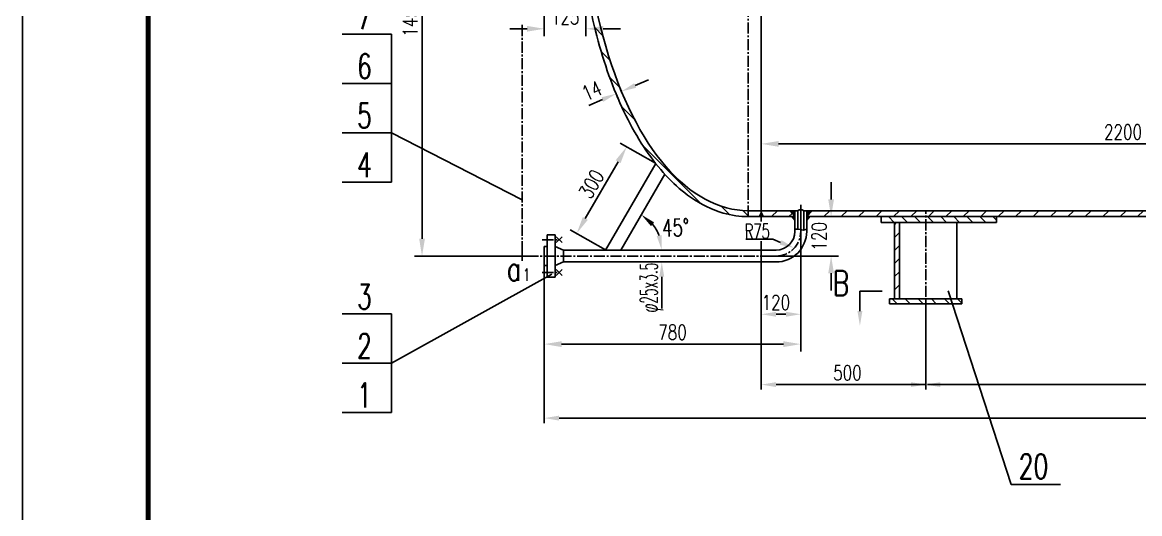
# Model space of a CAD drawing. Extents: x 635 to 1476, y -3 to 591.
# Drawn here: x 634.8 to 861.3, y 294.1 to 393.7 of the extents above; entities that cross this region are included whole.
import ezdxf

# ---------------------------------------------------------------- set-up
doc = ezdxf.new("R2010")
doc.units = 0
doc.header["$LTSCALE"] = 3
doc.header["$MEASUREMENT"] = 0
doc.linetypes.add('CENTER', pattern=[2, 1.25, -0.25, 0.25, -0.25])
doc.linetypes.add('CENTER2', pattern=[1.125, 0.75, -0.125, 0.125, -0.125])
doc.layers.get('0').update_dxf_attribs({"linetype": 'CONTINUOUS'})
doc.layers.get('DEFPOINTS').update_dxf_attribs({"linetype": 'CONTINUOUS'})
for name, color, linetype in [('1', 21, 'CONTINUOUS'), ('2', 253, 'CONTINUOUS'), ('3', 2, 'CENTER'), ('BORDER', 7, 'CONTINUOUS')]:
    doc.layers.add(name, color=color, linetype=linetype)
doc.styles.add('HZTXT', font='romans', dxfattribs={"width": 0.75, "bigfont": 'HZTXT'})
doc.dimstyles.new('A', dxfattribs={"dimtxt": 3.5, "dimasz": 3.5, "dimexe": 1.5, "dimexo": 0.0625, "dimgap": 0.09, "dimtad": 1, "dimdec": 4, "dimzin": 0, "dimdsep": 46, "dimtxsty": 'HZTXT', "dimcen": 0.09, "dimclrd": 3, "dimclre": 3, "dimclrt": 3, "dimadec": 0, "dimazin": 0, "dimtol": 1, "dimtp": 2, "dimtm": 2, "dimtfac": 0.571429, "dimtdec": 4, "dimtix": 1, "dimtofl": 0, "dimtmove": 2, "dimatfit": 3, "dimfxl": 0, "dimtolj": 1, "dimtzin": 0, "dimarcsym": 0})
pattern_1 = [(45, (-3348.6497, 747.9967), (-1.767767, 1.767767), [])]
pattern_2 = [(45, (-3565.553011, 742.281037), (-0.008838834765, 0.008838834765), [])]
pattern_3 = [(135, (-3348.6497, 747.9967), (-1.3258252, -1.3258252), [])]

# ---------------------------------------------------------------- blocks, each defined once
blk = doc.blocks.new('*D100')
at = {"layer": '1', "lineweight": -2}
for p, q in [((792.62, 351.25), (792.62, 326.95)), ((740.62, 346.18), (740.62, 326.95)), ((789.12, 328.45), (744.12, 328.45))]:
    blk.add_line(p, q, dxfattribs=at)
at = {"layer": '1'}
for points in [[(744.12, 329.03), (744.12, 327.86), (740.62, 328.45)], [(789.12, 329.03), (789.12, 327.86), (792.62, 328.45)]]:
    blk.add_solid(points, dxfattribs=at)
at = {"layer": 'DEFPOINTS', "color": 0}
for p in [(792.62, 351.31), (740.62, 346.25), (740.62, 328.45)]:
    blk.add_point(p, dxfattribs=at)
at = {"layer": '1', "insert": (766.62, 330.85), "char_height": 3, "attachment_point": 5, "style": 'HZTXT'}
blk.add_mtext('\\A1;780', dxfattribs=at)
blk = doc.blocks.new('*D95')
at = {"layer": '1', "lineweight": -2}
for p, q in [((784.62, 363.05), (784.62, 370.55)), ((931.29, 363.05), (931.29, 370.55)), ((927.79, 369.05), (788.12, 369.05))]:
    blk.add_line(p, q, dxfattribs=at)
at = {"layer": '1'}
for points in [[(788.12, 369.63), (788.12, 368.47), (784.62, 369.05)], [(927.79, 369.63), (927.79, 368.47), (931.29, 369.05)]]:
    blk.add_solid(points, dxfattribs=at)
at = {"layer": 'DEFPOINTS', "color": 0}
for p in [(784.62, 369.05), (784.62, 362.99), (931.29, 362.99)]:
    blk.add_point(p, dxfattribs=at)
at = {"layer": '1', "insert": (857.96, 371.45), "char_height": 3, "attachment_point": 5, "style": 'HZTXT'}
blk.add_mtext('\\A1;2200', dxfattribs=at)
blk = doc.blocks.new('*D94')
at = {"layer": '1', "lineweight": -2}
for p, q in [((736.1, 442.97), (714.33, 442.97)), ((715.83, 349.81), (715.83, 439.47)), ((736.1, 346.31), (714.33, 346.31))]:
    blk.add_line(p, q, dxfattribs=at)
at = {"layer": '1'}
for points in [[(715.25, 439.47), (716.42, 439.47), (715.83, 442.97)], [(715.25, 349.81), (716.42, 349.81), (715.83, 346.31)]]:
    blk.add_solid(points, dxfattribs=at)
at = {"layer": 'DEFPOINTS', "color": 0}
for p in [(715.83, 442.97), (736.16, 442.97), (736.16, 346.31)]:
    blk.add_point(p, dxfattribs=at)
at = {"layer": '1', "insert": (713.43, 394.64), "char_height": 3, "attachment_point": 5, "rotation": 90, "style": 'HZTXT'}
blk.add_mtext('\\A1;1450', dxfattribs=at)
blk = doc.blocks.new('*D101')
at = {"layer": '1', "lineweight": -2}
for p, q in [((763.15, 365.11), (756.03, 369.22)), ((748.94, 353.93), (755.58, 365.44)), ((753.01, 347.54), (745.89, 351.65))]:
    blk.add_line(p, q, dxfattribs=at)
at = {"layer": '1'}
for points in [[(755.08, 365.73), (756.09, 365.15), (757.33, 368.47)], [(748.43, 354.22), (749.44, 353.64), (747.19, 350.9)]]:
    blk.add_solid(points, dxfattribs=at)
at = {"layer": 'DEFPOINTS', "color": 0}
for p in [(757.33, 368.47), (763.21, 365.08), (753.06, 347.51)]:
    blk.add_point(p, dxfattribs=at)
at = {"layer": '1', "insert": (750.18, 360.88), "char_height": 3, "attachment_point": 5, "rotation": 60, "style": 'HZTXT'}
blk.add_mtext('\\A1;300', dxfattribs=at)
blk = doc.blocks.new('*D93')
at = {"layer": '1', "lineweight": -2}
for p, q in [((740.62, 403.23), (740.62, 390.89)), ((749.07, 401.33), (749.07, 390.89)), ((737.12, 392.39), (733.62, 392.39)), ((752.57, 392.39), (756.07, 392.39))]:
    blk.add_line(p, q, dxfattribs=at)
at = {"layer": '1'}
for points in [[(737.12, 392.98), (737.12, 391.81), (740.62, 392.39)], [(752.57, 392.98), (752.57, 391.81), (749.07, 392.39)]]:
    blk.add_solid(points, dxfattribs=at)
at = {"layer": 'DEFPOINTS', "color": 0}
for p in [(740.62, 403.29), (749.07, 401.39), (740.62, 392.39)]:
    blk.add_point(p, dxfattribs=at)
at = {"layer": '1', "insert": (744.85, 394.79), "char_height": 3, "attachment_point": 5, "style": 'HZTXT'}
blk.add_mtext('\\A1;125', dxfattribs=at)

msp = doc.modelspace()

# ---------------------------------------------------------------- hatches: boundary and pattern name
at = {"layer": '1', "linetype": 'ByBlock'}
h = msp.add_hatch(dxfattribs=at)
h.set_pattern_fill('ANSI31', color=256, scale=20, angle=90, style=0)
h.set_pattern_definition([(135, (-3348.6497, 747.9967), (-1.767767, -1.767767), [])])
edge = h.paths.add_edge_path()
edge.add_ellipse((781.95605, 422.17861), major_axis=(0, 66.67), ratio=0.499975001, start_angle=0, end_angle=69.8284129, ccw=False)
edge.add_line((781.95605, 488.84861), (781.95605, 490.04861))
edge.add_spline(control_points=[(781.95605, 490.04861), (780.24219, 490.04861), (778.52871, 489.80092), (775.15598, 488.82353), (773.49689, 488.0944), (769.48573, 485.71975), (767.19018, 483.80075), (765.0373, 481.43917)], knot_values=[0, 0, 0, 0, 0.143886998, 0.143886998, 0.287773996, 0.287773996, 0.50175085, 0.50175085, 0.50175085, 0.50175085], degree=3, periodic=0)
edge.add_spline(control_points=[(765.0373, 481.43917), (764.41432, 480.75579), (763.80328, 480.03534), (763.20515, 479.27921)], knot_values=[0.50175085, 0.50175085, 0.50175085, 0.50175085, 0.563670221, 0.563670221, 0.563670221, 0.563670221], degree=3, periodic=0)
edge.add_spline(control_points=[(763.20515, 479.27921), (763.16863, 479.23304), (763.13215, 479.18673), (760.40125, 475.70532), (757.97026, 471.54215), (754.38905, 463.43558), (753.07198, 459.7734), (751.94959, 455.89359)], knot_values=[0.563670221, 0.563670221, 0.563670221, 0.563670221, 0.567451318, 0.567451318, 0.84712864, 0.84712864, 1.046383605, 1.046383605, 1.046383605, 1.046383605], degree=3, periodic=0)
edge.add_spline(control_points=[(751.94959, 455.89359), (751.49657, 454.32764), (751.07527, 452.72623), (750.20437, 449.06422), (749.77296, 446.98695), (749.39444, 444.87273)], knot_values=[1.046383605, 1.046383605, 1.046383605, 1.046383605, 1.126805962, 1.126805962, 1.226827561, 1.226827561, 1.226827561, 1.226827561], degree=3, periodic=0)
edge.add_spline(control_points=[(749.39444, 444.87273), (749.3525, 444.63847), (749.31121, 444.40376), (749.27057, 444.16861)], knot_values=[1.226827561, 1.226827561, 1.226827561, 1.226827561, 1.237910168, 1.237910168, 1.237910168, 1.237910168], degree=3, periodic=0)
edge.add_line((749.27057, 444.16861), (750.66725, 445.16861))
h.paths.add_polyline_path([(784.62271, 490.04861), (781.95605, 490.04861), (781.95605, 488.84861), (784.62271, 488.84861)])
edge = h.paths.add_edge_path()
edge.add_ellipse((781.95605, 422.17861), major_axis=(0, 66.67), ratio=0.499975001, start_angle=110.1715871, end_angle=129.5859649, ccw=False)
edge.add_line((750.66725, 399.18861), (749.27057, 400.18861))
edge.add_line((749.27057, 400.18861), (749.27035, 400.18861))
edge.add_spline(control_points=[(749.27035, 400.18861), (749.31096, 399.95352), (749.35223, 399.71888), (749.39415, 399.48469)], knot_values=[1.90367988, 1.90367988, 1.90367988, 1.90367988, 1.914759001, 1.914759001, 1.914759001, 1.914759001], degree=3, periodic=0)
edge.add_spline(control_points=[(749.39415, 399.48469), (749.58742, 398.40499), (749.79452, 397.33495), (751.22405, 390.47773), (752.84188, 385.01259), (756.78301, 375.15881), (759.1055, 370.77073), (762.19576, 366.39169), (762.69584, 365.72201), (763.20524, 365.07815)], knot_values=[1.914759001, 1.914759001, 1.914759001, 1.914759001, 1.965837929, 1.965837929, 2.245515251, 2.245515251, 2.525192573, 2.525192573, 2.577922276, 2.577922276, 2.577922276, 2.577922276], degree=3, periodic=0)
edge.add_spline(control_points=[(763.20524, 365.07815), (763.80342, 364.32208), (764.41444, 363.60162), (765.03738, 362.91819)], knot_values=[2.577922276, 2.577922276, 2.577922276, 2.577922276, 2.639843006, 2.639843006, 2.639843006, 2.639843006], degree=3, periodic=0)
edge.add_spline(control_points=[(765.03738, 362.91819), (766.6976, 361.09677), (768.44248, 359.53837), (772.39505, 356.771), (774.63025, 355.67644), (778.57843, 354.54914), (780.26724, 354.30955), (781.95605, 354.30905)], knot_values=[2.639843006, 2.639843006, 2.639843006, 2.639843006, 2.804869896, 2.804869896, 2.999795081, 2.999795081, 3.141590053, 3.141590053, 3.141590053, 3.141590053], degree=3, periodic=0)
edge.add_line((781.95605, 354.30905), (781.95605, 355.50861))
edge.add_ellipse((781.95605, 422.17861), major_axis=(0, 66.67), ratio=0.499975001, start_angle=129.5859649, end_angle=180, ccw=False)
h = msp.add_hatch(dxfattribs=at)
h.set_pattern_fill('ANSI31', color=256, scale=20, style=0)
h.set_pattern_definition(pattern_1)
h.paths.add_polyline_path([(791.42271, 354.30861), (790.42271, 355.50861), (784.62271, 355.50861), (784.62271, 354.30861)])
h.paths.add_polyline_path([(794.82271, 355.50861), (793.82271, 354.30861), (817.95604, 354.30861), (817.95604, 355.50861)])
h = msp.add_hatch(dxfattribs=at)
h.set_pattern_fill('ANSI31', color=256, scale=15, angle=90, style=0)
h.set_pattern_definition(pattern_3)
h.paths.add_polyline_path([(808.95938, 354.30861), (808.95938, 353.10861), (817.95604, 353.10861), (817.95604, 354.30861)])
h.paths.add_polyline_path([(817.95604, 354.30861), (817.95604, 353.10861), (832.29271, 353.10861), (832.29271, 354.30861)])
h = msp.add_hatch(dxfattribs=at)
h.set_pattern_fill('ANSI31', color=256, scale=20, style=0)
h.set_pattern_definition(pattern_1)
h.paths.add_polyline_path([(928.32604, 354.30861), (927.32604, 355.50861), (817.95604, 355.50861), (817.95604, 354.30861)])
h.paths.add_polyline_path([(935.25938, 355.50861), (934.25938, 354.30861), (1008.32604, 354.30861), (1007.32604, 355.50861)])
h = msp.add_hatch(dxfattribs=at)
h.set_pattern_fill('ANSI31', color=256, scale=15, style=0)
h.set_pattern_definition([(45, (-3348.6497, 747.9967), (-1.3258252, 1.3258252), [])])
h.paths.add_polyline_path([(811.62604, 337.63861), (812.62604, 337.63861), (812.62604, 353.10861), (811.62604, 353.10861)])
h = msp.add_hatch(dxfattribs=at)
h.set_pattern_fill('ANSI31', color=256, scale=15, angle=90, style=0)
h.set_pattern_definition(pattern_3)
h.paths.add_polyline_path([(817.95604, 336.63861), (817.95604, 337.63861), (810.62271, 337.63861), (810.62271, 336.63861)])
h.paths.add_polyline_path([(817.95604, 337.63861), (817.95604, 336.63861), (824.6801, 336.63861), (823.72298, 337.63861)])
h.paths.add_polyline_path([(824.6801, 336.63861), (825.28938, 336.63861), (825.28938, 337.63861), (823.72298, 337.63861)])
at = {"layer": '2', "linetype": 'ByBlock'}
h = msp.add_hatch(dxfattribs=at)
h.set_pattern_fill('ANSI31', color=256, scale=0.1, style=0)
h.set_pattern_definition(pattern_2)
h.paths.add_polyline_path([(791.42271, 355.50861), (790.42271, 355.50861), (791.42271, 354.30861)])
h.paths.add_polyline_path([(791.42271, 354.30861), (790.81077, 354.30861), (791.42271, 353.57428)])
h = msp.add_hatch(dxfattribs=at)
h.set_pattern_fill('ANSI31', color=256, scale=0.1, style=0)
h.set_pattern_definition(pattern_2)
h.paths.add_polyline_path([(791.42271, 355.50861), (790.42271, 355.50861), (791.42271, 354.30861)])
h.paths.add_polyline_path([(791.42271, 354.30861), (790.81077, 354.30861), (791.42271, 353.57428)])
h = msp.add_hatch(dxfattribs=at)
h.set_pattern_fill('ANSI31', color=256, scale=0.1, style=0)
h.set_pattern_definition([(135, (5150.798431, 742.281037), (0.008838834765, 0.008838834765), [])])
h.paths.add_polyline_path([(793.82271, 355.50861), (794.82271, 355.50861), (793.82271, 354.30861)])
h.paths.add_polyline_path([(793.82271, 354.30861), (794.43465, 354.30861), (793.82271, 353.57428)])

# ---------------------------------------------------------------- linework, layer by layer
at = {"linetype": 'ByBlock'}
for p, q in [((756.26707, 379.69414), (755.87342, 380.6134)), ((759.02485, 380.87509), (761.78263, 382.05605)), ((755.16389, 379.22173), (755.55755, 378.30247)), ((752.40612, 378.04077), (749.64834, 376.85981)), ((798.7754, 357.80861), (798.7754, 361.30861)), ((792.62271, 355.7), (792.62271, 333.50449)), ((784.62271, 355.50861), (784.62271, 353.28843)), ((784.62271, 354.30861), (784.62271, 353.63075)), ((784.62271, 354.30861), (784.62271, 354.06155)), ((784.62271, 349.29877), (784.62271, 319.24283)), ((784.62271, 349.02447), (784.62271, 333.50449)), ((788.54112, 349.06773), (786.94003, 349.71266)), ((764.44539, 347.50861), (763.44539, 347.50861)), ((764.44539, 345.10861), (763.44539, 345.10861)), ((785.85047, 346.30861), (800.2754, 346.30861)), ((764.44539, 342.10861), (764.44539, 335.69563)), ((798.7754, 342.80861), (798.7754, 339.30861)), ((804.61336, 335.15978), (804.61336, 339.15978)), ((817.95604, 337.63861), (817.95604, 319.24283)), ((817.95604, 336.63861), (817.95604, 319.24283)), ((789.62271, 334.50449), (787.62271, 334.50449)), ((740.62271, 325.9535), (740.62271, 312.44806)), ((787.62271, 320.24283), (817.95604, 320.24283)), ((818.29271, 320.24283), (1150.96271, 320.24283)), ((743.62271, 313.44806), (1218.82239, 313.44806))]:
    msp.add_line(p, q, dxfattribs=at)
msp.add_arc((756.14066, 347.50861), 8.30474, 20.8117304, 39.1882696, dxfattribs=at)
for points in [[(758.82802, 381.33472), (759.22168, 380.41546), (756.26707, 379.69414)], [(752.20929, 378.5004), (752.60294, 377.58114), (755.16389, 379.22173)], [(798.19207, 357.80861), (799.35874, 357.80861), (798.7754, 354.30861)], [(762.25334, 352.37539), (762.90154, 353.13686), (760.29303, 354.70072)], [(764.39531, 350.54958), (763.41176, 350.36896), (764.44539, 347.50861)], [(788.35431, 348.60394), (788.72794, 349.53152), (791.32385, 347.94683)], [(763.94539, 342.10861), (764.94539, 342.10861), (764.44539, 345.10861)], [(798.19207, 342.80861), (799.35874, 342.80861), (798.7754, 346.30861)], [(787.62271, 335.00449), (787.62271, 334.00449), (784.62271, 334.50449)], [(789.62271, 335.00449), (789.62271, 334.00449), (792.62271, 334.50449)], [(804.11336, 335.15978), (805.11336, 335.15978), (804.61336, 332.15978)], [(787.62271, 320.74283), (787.62271, 319.74283), (784.62271, 320.24283)], [(814.95604, 320.74283), (814.95604, 319.74283), (817.95604, 320.24283)], [(820.95604, 320.74283), (820.95604, 319.74283), (817.95604, 320.24283)], [(743.62271, 312.94806), (743.62271, 313.94806), (740.62271, 313.44806)]]:
    msp.add_solid(points, dxfattribs=at)
at = {"layer": '1', "linetype": 'ByBlock'}
for p, q in [((709.6593, 361.31271), (709.6593, 391.31271)), ((709.6593, 371.31271), (736.16341, 357.72005)), ((791.42271, 351.78143), (792.14406, 351.78143)), ((791.42271, 351.78143), (792.14406, 351.78143)), ((792.14406, 351.78143), (793.17669, 351.57506)), ((792.14406, 351.78143), (793.17669, 351.57506)), ((793.17669, 351.57506), (793.82271, 351.74493)), ((786.94003, 349.71266), (781.45738, 349.71266)), ((740.62271, 344.40528), (740.62271, 317.47892)), ((709.6593, 324.57633), (742.15492, 342.64839)), ((709.6593, 314.57633), (709.6593, 334.57633))]:
    msp.add_line(p, q, dxfattribs=at)
at = {"layer": '1'}
msp.add_line((835.2651, 300.01218), (822.48035, 339.23153), dxfattribs=at)
at = {"layer": '1', "linetype": 'ByBlock'}
msp.add_solid([(784.02271, 354.30861), (784.62271, 355.50861), (785.22271, 354.30861)], dxfattribs=at)
at = {"layer": '2', "linetype": 'ByBlock'}
for p, q in [((784.62271, 354.30861), (784.62271, 490.04861)), ((699.6593, 391.31271), (709.6593, 391.31271)), ((699.6593, 381.31271), (709.6593, 381.31271)), ((699.6593, 371.31271), (709.6593, 371.31271)), ((753.06146, 347.50861), (763.20524, 365.07815)), ((756.14066, 347.50861), (765.03738, 362.91819)), ((699.6593, 361.31271), (709.6593, 361.31271)), ((791.42271, 354.30861), (790.42271, 355.50861)), ((791.42271, 354.30861), (790.42271, 355.50861)), ((791.42271, 353.57428), (790.81077, 354.30861)), ((791.42271, 353.57428), (790.81077, 354.30861)), ((793.82271, 354.30861), (794.82271, 355.50861)), ((793.82271, 353.57428), (794.43465, 354.30861)), ((808.95938, 353.10861), (808.95938, 354.30861)), ((832.29271, 353.10861), (832.29271, 354.30861)), ((811.62604, 337.63861), (811.62604, 353.10861)), ((812.62604, 337.63861), (812.62604, 353.10861)), ((824.29604, 337.63861), (824.29604, 353.10861)), ((741.22271, 350.60858), (742.82271, 350.60858)), ((741.22271, 350.60858), (741.22271, 342.00863)), ((742.82271, 342.00863), (742.82271, 350.60858)), ((744.21697, 350.22384), (743.01697, 349.02384)), ((744.21697, 349.02384), (743.01697, 350.22384)), ((736.16341, 345.30861), (736.16341, 347.30861)), ((740.62271, 348.21194), (740.62271, 344.40528)), ((740.62271, 348.21194), (741.22271, 348.21194)), ((742.82271, 348.21194), (744.48971, 347.50861)), ((744.48971, 347.50861), (744.48971, 345.10861)), ((737.16341, 346.30861), (735.16341, 346.30861)), ((740.62271, 344.40528), (741.22271, 344.40528)), ((742.82271, 344.40528), (744.48971, 345.10861)), ((744.21697, 343.59337), (743.01697, 342.39337)), ((744.21697, 342.39337), (743.01697, 343.59337)), ((741.22271, 342.00863), (742.82271, 342.00863)), ((809.11336, 339.15978), (804.61336, 339.15978)), ((810.62271, 336.63861), (810.62271, 337.63861)), ((825.28938, 336.63861), (825.28938, 337.63861)), ((699.6593, 334.57633), (709.6593, 334.57633)), ((699.6593, 324.57633), (709.6593, 324.57633)), ((699.6593, 314.57633), (709.6593, 314.57633)), ((835.2651, 300.01218), (845.2651, 300.01218))]:
    msp.add_line(p, q, dxfattribs=at)
at = {"layer": '2'}
for p, q in [((781.95605, 355.50861), (792.02271, 355.50861)), ((781.95605, 355.50861), (792.02271, 355.50861)), ((781.95605, 355.50861), (792.02271, 355.50861)), ((781.95605, 354.30861), (791.42271, 354.30861)), ((781.95605, 354.30861), (791.42271, 354.30861)), ((781.95605, 354.30861), (791.42271, 354.30861)), ((791.42271, 355.50861), (791.42271, 351.30861)), ((791.42271, 355.50861), (791.42271, 351.30861)), ((792.02271, 355.50861), (792.02271, 351.78143)), ((792.02271, 355.50861), (792.02271, 351.78143)), ((793.22271, 355.50861), (929.32604, 355.50861)), ((793.22271, 355.50861), (793.22271, 351.58717)), ((793.22271, 355.50861), (793.22271, 351.58717)), ((793.82271, 355.50861), (793.82271, 351.30861)), ((793.82271, 354.30861), (928.32604, 354.30861)), ((808.95938, 353.10861), (832.29271, 353.10861)), ((744.48971, 347.50861), (787.62271, 347.50861)), ((751.82271, 347.50861), (744.48971, 347.50861)), ((744.48971, 345.10861), (787.62271, 345.10861)), ((751.82271, 345.10861), (744.48971, 345.10861)), ((810.62271, 337.63861), (825.29604, 337.63861)), ((810.62271, 336.63861), (825.28938, 336.63861))]:
    msp.add_line(p, q, dxfattribs=at)
at = {"layer": '2', "linetype": 'ByBlock'}
for centre, radius, start, end in [((792.62271, 354.66383), 1.03617, 54.6157902, 125.3842098), ((792.62271, 354.66383), 1.03617, 54.6157902, 125.3842098), ((787.62271, 351.30861), 3.8, 270, 0), ((787.62271, 351.30861), 6.2, 270, 0), ((787.62271, 351.30861), 3.8, 270, 0)]:
    msp.add_arc(centre, radius, start, end, dxfattribs=at)
at = {"layer": '2'}
msp.add_ellipse((781.95605, 422.17861), major_axis=(0, 66.67), ratio=0.499975001, start_param=0, end_param=3.141592654, dxfattribs=at)
msp.add_open_spline([(749.27035, 400.18861), (749.49822, 398.8697), (749.74664, 397.56465), (751.22405, 390.47773), (752.84188, 385.01259), (756.78301, 375.15881), (759.1055, 370.77073), (764.3056, 363.40194), (767.18353, 360.41981), (772.39505, 356.771), (774.63025, 355.67644), (778.57843, 354.54914), (780.26724, 354.30955), (781.95605, 354.30905)], degree=3, knots=[1.90367988, 1.90367988, 1.90367988, 1.90367988, 1.965837929, 1.965837929, 2.245515251, 2.245515251, 2.525192573, 2.525192573, 2.804869896, 2.804869896, 2.999795081, 2.999795081, 3.141590053, 3.141590053, 3.141590053, 3.141590053], dxfattribs=at)
at = {"layer": '3', "linetype": 'CENTER2'}
for p, q in [((781.95605, 354.30861), (781.95605, 490.04861)), ((736.16341, 393.17158), (736.16341, 347.30861)), ((792.62271, 356.7), (792.62271, 351.30861)), ((792.62271, 356.7), (792.62271, 351.30861)), ((817.95604, 334.63861), (817.95604, 355.50861)), ((740.22271, 349.62384), (743.61697, 349.62384)), ((737.16341, 346.30861), (787.62271, 346.30861)), ((740.22271, 342.99337), (743.61697, 342.99337))]:
    msp.add_line(p, q, dxfattribs=at)
msp.add_arc((787.62271, 351.30861), 5, 270, 0, dxfattribs=at)
msp.add_arc((787.62271, 351.30861), 5, 270, 0, dxfattribs=at)
at = {"layer": 'BORDER', "color": 122}
msp.add_line((634.7913, 591.47707), (634.7913, -2.52293), dxfattribs=at)
at = {"layer": 'BORDER', "color": 122, "const_width": 1}
msp.add_lwpolyline([(660.2913, 7.97707), (1465.2913, 7.97707), (1465.2913, 580.97707), (660.2913, 580.97707)], close=True, dxfattribs=at)
at = {"layer": 'DEFPOINTS', "linetype": 'ByBlock'}
for p in [(755.16389, 379.22173), (756.26707, 379.69414), (756.26707, 379.69414), (765.03738, 362.91819), (792.62271, 355.7), (784.62271, 355.50861), (784.62271, 355.50861), (784.62271, 355.50861), (784.62271, 354.30861), (784.62271, 354.30861), (784.62271, 354.30861), (784.78391, 354.30861), (798.7754, 354.30861), (763.94456, 350.349), (744.48971, 347.50861), (756.14066, 347.50861), (764.44539, 347.50861), (787.62271, 347.50861), (791.32385, 347.94683), (791.32385, 347.94683), (764.44539, 345.10861), (764.44539, 345.10861), (785.78797, 346.30861), (817.95604, 337.63861), (817.95604, 336.63861), (784.62271, 334.50449), (817.95604, 320.24283)]:
    msp.add_point(p, dxfattribs=at)

# ---------------------------------------------------------------- texts
at = {"linetype": 'ByBlock', "insert": (796.3754, 350.30861), "char_height": 3, "attachment_point": 5, "rotation": 90, "style": 'HZTXT'}
msp.add_mtext('\\A1;120', dxfattribs=at)
at = {"layer": '1', "linetype": 'ByBlock', "style": 'HZTXT', "width": 0.7}
for s, height, p in [('7', 5, (702.65768, 392.30406)), ('6', 5, (702.65768, 382.30406)), ('5', 5, (702.65768, 372.30406)), ('4', 5, (702.65768, 362.30406)), ('a', 5, (733.06003, 341.25496)), ('1', 2.5, (736.27761, 341.25093)), ('3', 5, (702.65768, 335.56768)), ('2', 5, (702.65768, 325.56768)), ('1', 5, (702.65768, 315.56768)), ('20', 5, (836.81094, 301.1648))]:
    msp.add_text(s, height=height, dxfattribs=at).set_placement(p)
at = {"layer": '1', "style": 'HZTXT', "width": 0.75}
msp.add_text('14', height=3, rotation=23.1819373, dxfattribs=at).set_placement((749.06044, 377.71954))
at = {"layer": '1', "linetype": 'ByBlock', "style": 'HZTXT'}
for s, height, rotation, width, p in [('45%%d', 3.5, 2.2225407, 0.7, (764.59591, 350.21687)), ('R75', 3, 0.1137339, 0.65, (781.25742, 349.83674)), ('φ25x3.5', 3.5, 90, 0.52, (763.54539, 334.91705)), ('B', 5, 0.146251, 0.75, (799.10117, 338.31809))]:
    msp.add_text(s, height=height, rotation=rotation, dxfattribs=dict(at, width=width)).set_placement(p)
at = {"layer": '1', "style": 'HZTXT', "width": 0.75}
for s, p in [('120', (784.68521, 335.40449)), ('500', (799.19922, 321.14283))]:
    msp.add_text(s, height=3, dxfattribs=at).set_placement(p)

# ---------------------------------------------------------------- dimensions: what is measured, and where the dimension line sits
at = {"layer": '1'}
dim = msp.add_linear_dim(base=(715.83195, 442.96861), p1=(736.16341, 346.30861), p2=(736.16341, 442.96861), angle=90, text='1450', dimstyle='A', override={"dimtxt": 3, "dimgap": 0.9, "dimclrd": 256, "dimclre": 256, "dimclrt": 256}, dxfattribs=at)
dim.commit()
dim.dimension.update_dxf_attribs({"geometry": '*D94', "text_midpoint": (713.43195, 394.63861)})
for base, p1, p2, text, picture, middle in [((740.62271, 392.39395), (749.06928, 401.38861), (740.62271, 403.29194), '125', '*D93', (744.846, 394.79395)), ((784.62271, 369.05081), (931.29271, 362.9902), (784.62271, 362.9902), '2200', '*D95', (857.95771, 371.45081)), ((740.62271, 328.44631), (792.62271, 351.30861), (740.62271, 346.24611), '780', '*D100', (766.62271, 330.84631))]:
    dim = msp.add_linear_dim(base=base, p1=p1, p2=p2, text=text, dimstyle='A', override={"dimtxt": 3, "dimgap": 0.9, "dimclrd": 256, "dimclre": 256, "dimclrt": 256}, dxfattribs=at)
    dim.commit()
    dim.dimension.update_dxf_attribs({"geometry": picture, "text_midpoint": middle})
dim = msp.add_aligned_dim(p1=(753.06146, 347.50861), p2=(763.20524, 365.07815), distance=6.78224, text='300', dimstyle='A', override={"dimtxt": 3, "dimgap": 0.9, "dimclrd": 256, "dimclre": 256, "dimclrt": 256}, dxfattribs=at)
dim.commit()
dim.dimension.update_dxf_attribs({"geometry": '*D101', "text_midpoint": (750.1813, 360.8845)})

doc.saveas('drawing.dxf')
